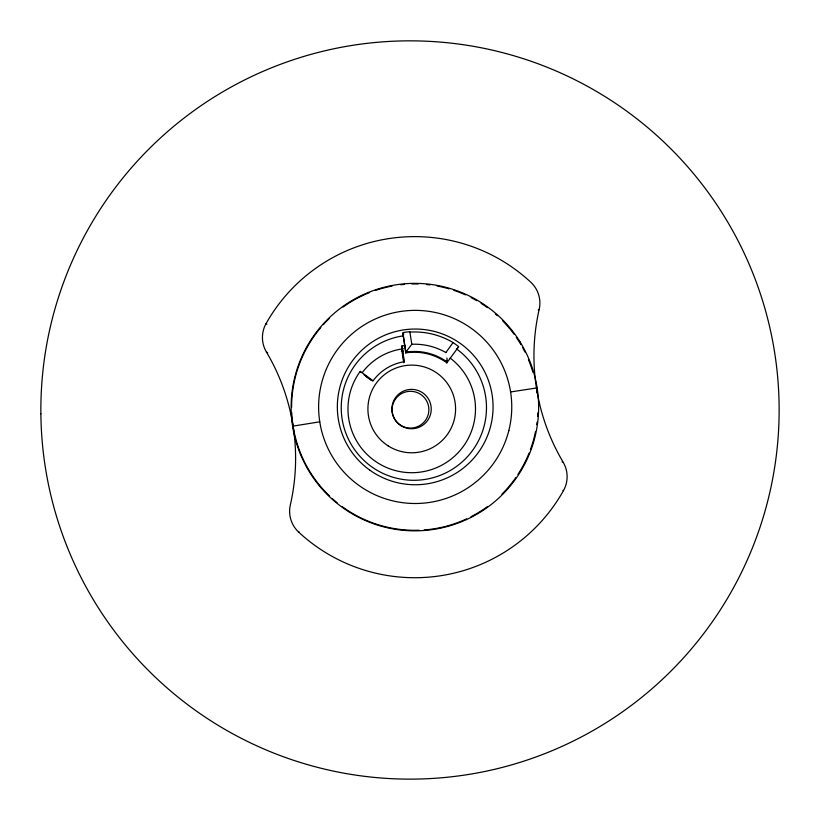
<?xml version="1.0" encoding="UTF-8"?>
<svg xmlns="http://www.w3.org/2000/svg" width="820" height="820" viewBox="0 0 820 820"><rect width="100%" height="100%" fill="white"/><g stroke="black" fill="none" stroke-linecap="round" stroke-linejoin="round"><path stroke-width="1.23" d="M405.295 345.527A63.755 63.755 0 0 0 401.882 345.968L403.922 362.071M402.897 333.156L405.746 352.887A55.217 55.217 0 0 1 446.818 362.829L447.412 362.184A55.862 55.862 0 0 0 405.869 352.118L402.897 333.156A6.98 0.82 -3.6 0 1 409.938 331.731M405.746 352.887L405.869 352.118M405.961 351.964L411.804 344.277L409.897 332.1A75.327 75.317 0 0 1 453.081 342.565L458.585 346.47M445.844 352.61L453.081 342.565M446.818 362.829L458.718 346.675L457.99 347.506M406.935 351.39L406.371 352.108M406.259 352.252L405.9 352.713M298.695 532.149A170.55 170.539 59.3 0 0 563.494 490.575A28.423 28.403 87.1 0 0 563.145 462.162A208.157 207.829 69.8 0 1 539.181 309.386A28.403 28.382 51.8 0 0 530.817 282.244A170.55 170.539 59.3 0 0 266.08 323.562A28.444 28.433 1.7 0 0 266.408 351.995A209.049 208.741 -19.4 0 1 290.331 504.966A28.464 28.444 -39.7 0 0 298.695 532.149L299.013 531.79M538.258 310.093L539.181 309.386M536.68 388.014L537.202 387.891L510.593 391.95M508.82 430.551A96.514 96.504 59.4 0 0 497.135 355.839A96.586 96.575 59.3 0 0 319.769 421.818L292.586 426.195A123.758 123.748 59.3 0 0 434.026 529.351A123.758 123.748 59.3 0 0 537.141 387.911A123.676 123.666 59.4 0 0 519.9 341.653M403.819 334.14L403.102 334.181M293.099 426.164L292.607 426.195A123.769 123.769 59.3 0 1 519.921 341.643M562.059 461.875L562.602 462.019M562.951 490.339L563.494 490.575M266.408 351.995L267.658 352.641M450.18 358.094A63.755 63.755 0 0 1 462.808 447.115A63.755 63.755 0 0 1 373.858 460.235A63.755 63.755 0 0 1 360.226 371.368L373.11 380.767A47.816 47.816 0 0 1 404.352 361.702L401.882 345.958M364.07 374.76L367.924 377.569M369.851 378.983L372.752 381.085M365.812 376.349L370.958 380.101M266.08 323.562L266.91 324.177M360.226 371.368L361.179 372.649M446.726 362.583L446.264 360.39M446.88 358.012L447.423 361.999M401.615 349.002L403.778 362.829M401.4 351.319A59.06 59.06 0 0 1 403.512 351.021M362.327 372.505A61.09 61.08 0 0 1 403.409 348.756M456.432 348.859A72.621 72.611 0 0 1 459.364 464.274A72.621 72.611 0 0 1 347.26 436.64A72.621 72.611 0 0 1 403.522 335.81M487.664 506.442A123.174 123.164 59.3 0 1 470.998 516.733M466.652 518.865A123.174 123.164 59.3 0 1 424.124 529.956M419.082 530.232A123.174 123.164 59.3 0 1 342.237 506.678M337.184 502.783A123.174 123.164 59.3 0 1 332.336 498.642M329.558 496.059A123.174 123.164 59.3 0 1 291.736 412.603M291.612 407.509A123.174 123.164 59.3 0 1 320.825 327.498M323.336 324.617A123.174 123.164 59.3 0 1 329.517 318.252M343.026 307.029A123.174 123.164 59.3 0 1 369.553 292.566M375.17 290.505A123.174 123.164 59.3 0 1 392.155 286.057M400.672 284.776A123.174 123.164 59.3 0 1 404.352 284.407M411.886 283.997A123.174 123.164 59.3 0 1 418.251 284.017M426.492 284.519A123.174 123.164 59.3 0 1 429.998 284.909M437.173 286.016A123.174 123.164 59.3 0 1 449.083 288.835M453.788 290.311A123.174 123.164 59.3 0 1 465.463 294.872M471.162 297.629A123.174 123.164 59.3 0 1 476.717 300.673M481.063 303.328A123.174 123.164 59.3 0 1 487.377 307.633M495.352 313.978A123.174 123.164 59.3 0 1 497.258 315.659M502.742 320.917A123.174 123.164 59.3 0 1 514.13 334.324M516.272 337.348A123.174 123.164 59.3 0 1 520.915 344.625M522.709 347.782A123.174 123.164 59.3 0 1 524.954 352.067M528.428 359.642A123.174 123.164 59.3 0 1 532.928 372.3M536.823 390.494A123.174 123.164 59.3 0 1 537.131 392.934M537.828 412.87A123.174 123.164 59.3 0 1 537.612 416.396M537.028 422.259A123.174 123.164 59.3 0 1 536.7 424.657M535.46 431.812A123.174 123.164 59.3 0 1 530.407 449.606M529.054 453.122A123.174 123.164 59.3 0 1 517.963 474.421M515.821 477.588A123.174 123.164 59.3 0 1 501.963 494.152M508.851 430.438A96.586 96.575 59.3 0 1 319.759 421.828M411.804 344.267A63.14 63.13 0 0 1 445.834 352.508M40.877 413.823A369.143 369.133 59.3 0 0 597.882 727.74A369.143 369.133 59.3 0 0 591.22 88.396A369.143 369.133 59.3 0 0 40.877 413.823M400.847 425.354A18.389 18.389 0 0 0 428.86 410.205A18.389 18.389 0 0 0 401.728 393.518A18.389 18.389 0 0 0 400.847 425.354M401.236 425.826A19.69 19.69 0 0 0 431.238 409.6A19.69 19.69 0 0 0 402.179 391.745A19.69 19.69 0 0 0 401.236 425.826M388.29 445.977A43.829 43.829 0 0 0 455.541 410.738A43.829 43.829 0 0 0 391.396 370.127A43.829 43.829 0 0 0 388.29 445.977M369.912 470.229A77.859 77.859 0 0 0 492.697 414.438A77.859 77.859 0 0 0 382.991 336.015A77.859 77.859 0 0 0 369.912 470.229"/></g></svg>
